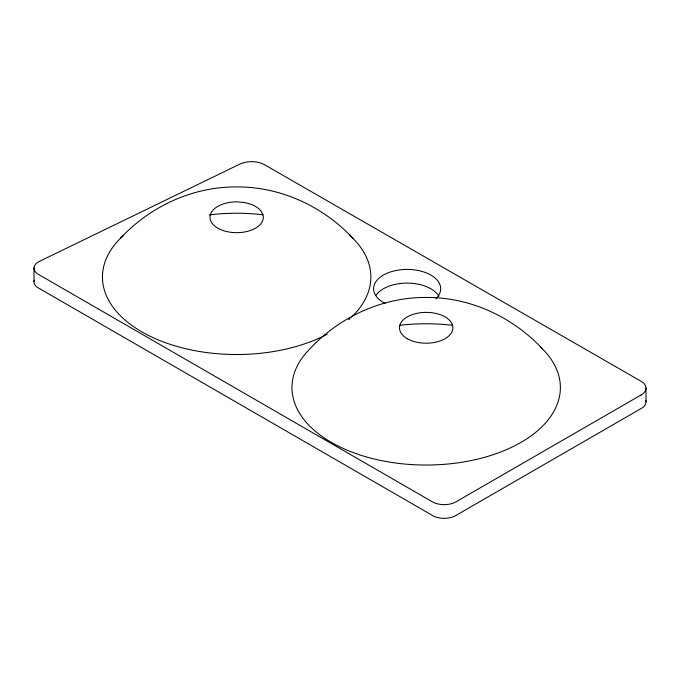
<?xml version="1.0" encoding="UTF-8"?>
<svg xmlns="http://www.w3.org/2000/svg" width="680" height="680" viewBox="0 0 680 680"><rect width="100%" height="100%" fill="white"/><g stroke="black" fill="none" stroke-linecap="round" stroke-linejoin="round"><path stroke-width="1.02" d="M120.436 238.289C150.212 206.346 192.771 186.635 236.666 186.932C280.56 186.635 323.111 206.346 352.894 238.289M542.394 348.815C512.618 316.88 470.067 297.16 426.173 297.457C382.271 297.16 339.719 316.88 309.944 348.815A134.206 77.486 0 0 0 340.935 447.406A134.206 77.486 0 0 0 514.471 445.901A134.206 77.486 0 0 0 540.337 346.817M646 388.118L646 401.812M34 267.767L34 281.46M375.836 295.502A33.549 19.371 0 0 1 407.779 283.101A33.549 19.371 0 0 1 438.889 296.191M385.569 303.611A33.549 19.371 0 0 1 380.366 277.1A33.549 19.371 0 0 1 425.944 272.731A33.549 19.371 0 0 1 435.871 298.784M399.687 325.295A134.206 77.486 0 0 1 452.65 325.295M34.238 280.245A15.385 8.882 0 0 0 37.094 287.198L433.967 516.332A16.779 9.681 0 0 0 454.393 516.332L642.54 407.711A16.745 9.664 0 0 0 645.856 400.554M349.384 234.974A134.206 77.486 0 0 1 351.526 317.101M350.115 318.427A134.206 77.486 0 0 1 348.644 319.736M327.207 334.22A134.206 77.486 0 0 1 150.518 336.447A134.206 77.486 0 0 1 123.216 235.637M209.143 214.888A134.206 77.486 0 0 1 263.143 214.769M641.096 394.961L456.042 501.806A16.779 9.681 0 0 1 432.319 501.806L38.488 274.431A15.385 8.882 0 0 1 39.517 261.324L239.819 164.135A18.326 10.582 0 0 1 264.546 164.738L641.07 381.276A16.745 9.664 0 0 1 641.096 394.961M243.797 202.444L236.666 201.85A26.69 15.41 0 0 0 209.975 217.26A26.69 15.41 0 0 0 236.666 232.671A26.69 15.41 0 0 0 263.356 217.26C262.276 207.842 251.949 203.856 243.797 202.444M407.295 338.683A26.69 15.41 0 0 0 451.954 331.772A26.69 15.41 0 0 0 419.262 312.902A26.69 15.41 0 0 0 407.295 338.683"/></g></svg>
